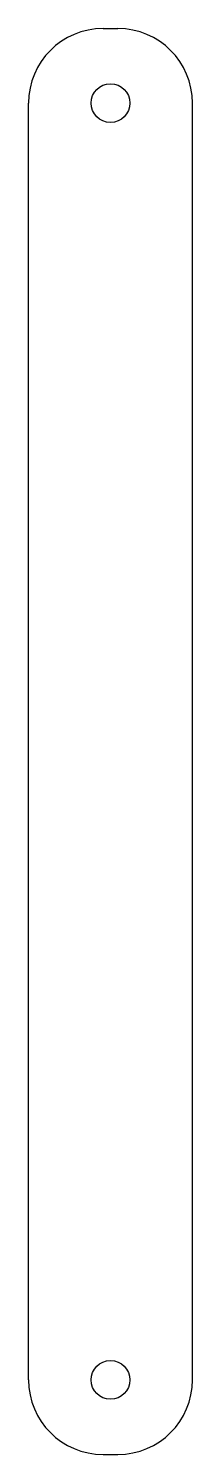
# Model space of a CAD drawing. Header units: millimetres. Extents: x -11 to 11, y -191 to 0.
import ezdxf

# ---------------------------------------------------------------- set-up
doc = ezdxf.new("R2010")
doc.units = ezdxf.units.MM

msp = doc.modelspace()

# ---------------------------------------------------------------- linework, layer by layer
at = {"color": 7, "linetype": 'Continuous', "lineweight": 25}
for p, q in [((-1, 0), (1, 0)), ((-11, -181.25), (-11, -10)), ((11, -181.25), (11, -10)), ((-1, -191.25), (1, -191.25))]:
    msp.add_line(p, q, dxfattribs=at)
for centre in [(0, -10), (0, -181.25)]:
    msp.add_circle(centre, 2.6, dxfattribs=at)
for centre, start, end in [((1, -10), 0, 90), ((-1, -10), 90, 180), ((-1, -181.25), 180, 270), ((1, -181.25), 270, 0)]:
    msp.add_arc(centre, 10, start, end, dxfattribs=at)

doc.saveas('drawing.dxf')
